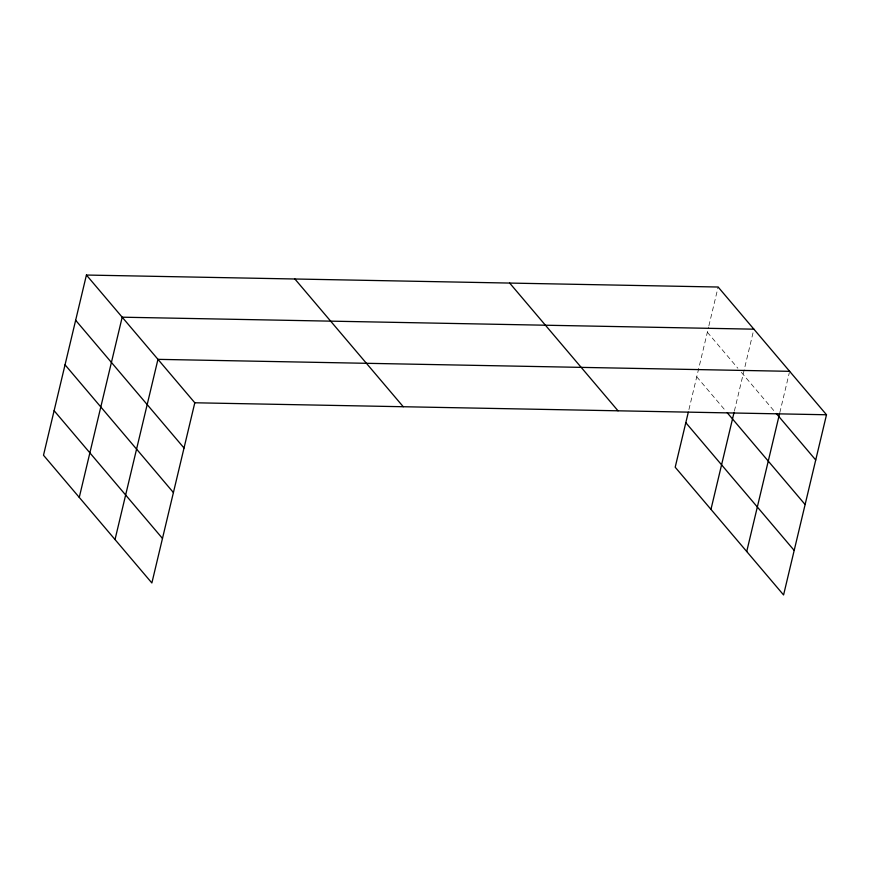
<?xml version="1.0" encoding="UTF-8"?>
<svg xmlns="http://www.w3.org/2000/svg" width="870" height="870" viewBox="0 0 870 870"><rect width="100%" height="100%" fill="white"/><g stroke="black" fill="none" stroke-linecap="round" stroke-linejoin="round"><path stroke-width="0.65" stroke-dasharray="4.35 3.26" d="M688.931 409.574L708.582 327.087M708.887 325.793L718.131 287.024M734.378 411.086L753.888 329.175M779.803 412.695L789.34 372.621M707.354 332.253L737.88 368.249M741.37 372.36L775.387 412.456M696.739 376.797L725.526 410.727"/><path stroke-width="1.3" d="M86.424 275.04L43.5 455.238L151.869 582.976L194.804 402.777L86.424 275.04L718.131 287.024L826.5 414.762L783.576 594.96L675.196 467.223L688.311 412.195M79.268 497.39L122.191 317.191L753.888 329.175M115.025 539.541L157.959 359.353L789.655 371.327M710.964 509.374L734.062 412.402M746.721 551.526L779.487 413.979M194.804 402.777L826.5 414.762M776.257 413.478L815.723 460.002M727.266 412.782L805.109 504.535M685.81 422.679L794.179 550.427M509.668 283.065L618.037 410.814M294.887 278.998L403.267 406.736M75.657 320.28L184.027 448.017M65.043 364.813L173.413 492.55M54.114 410.694L162.483 538.443"/></g></svg>
